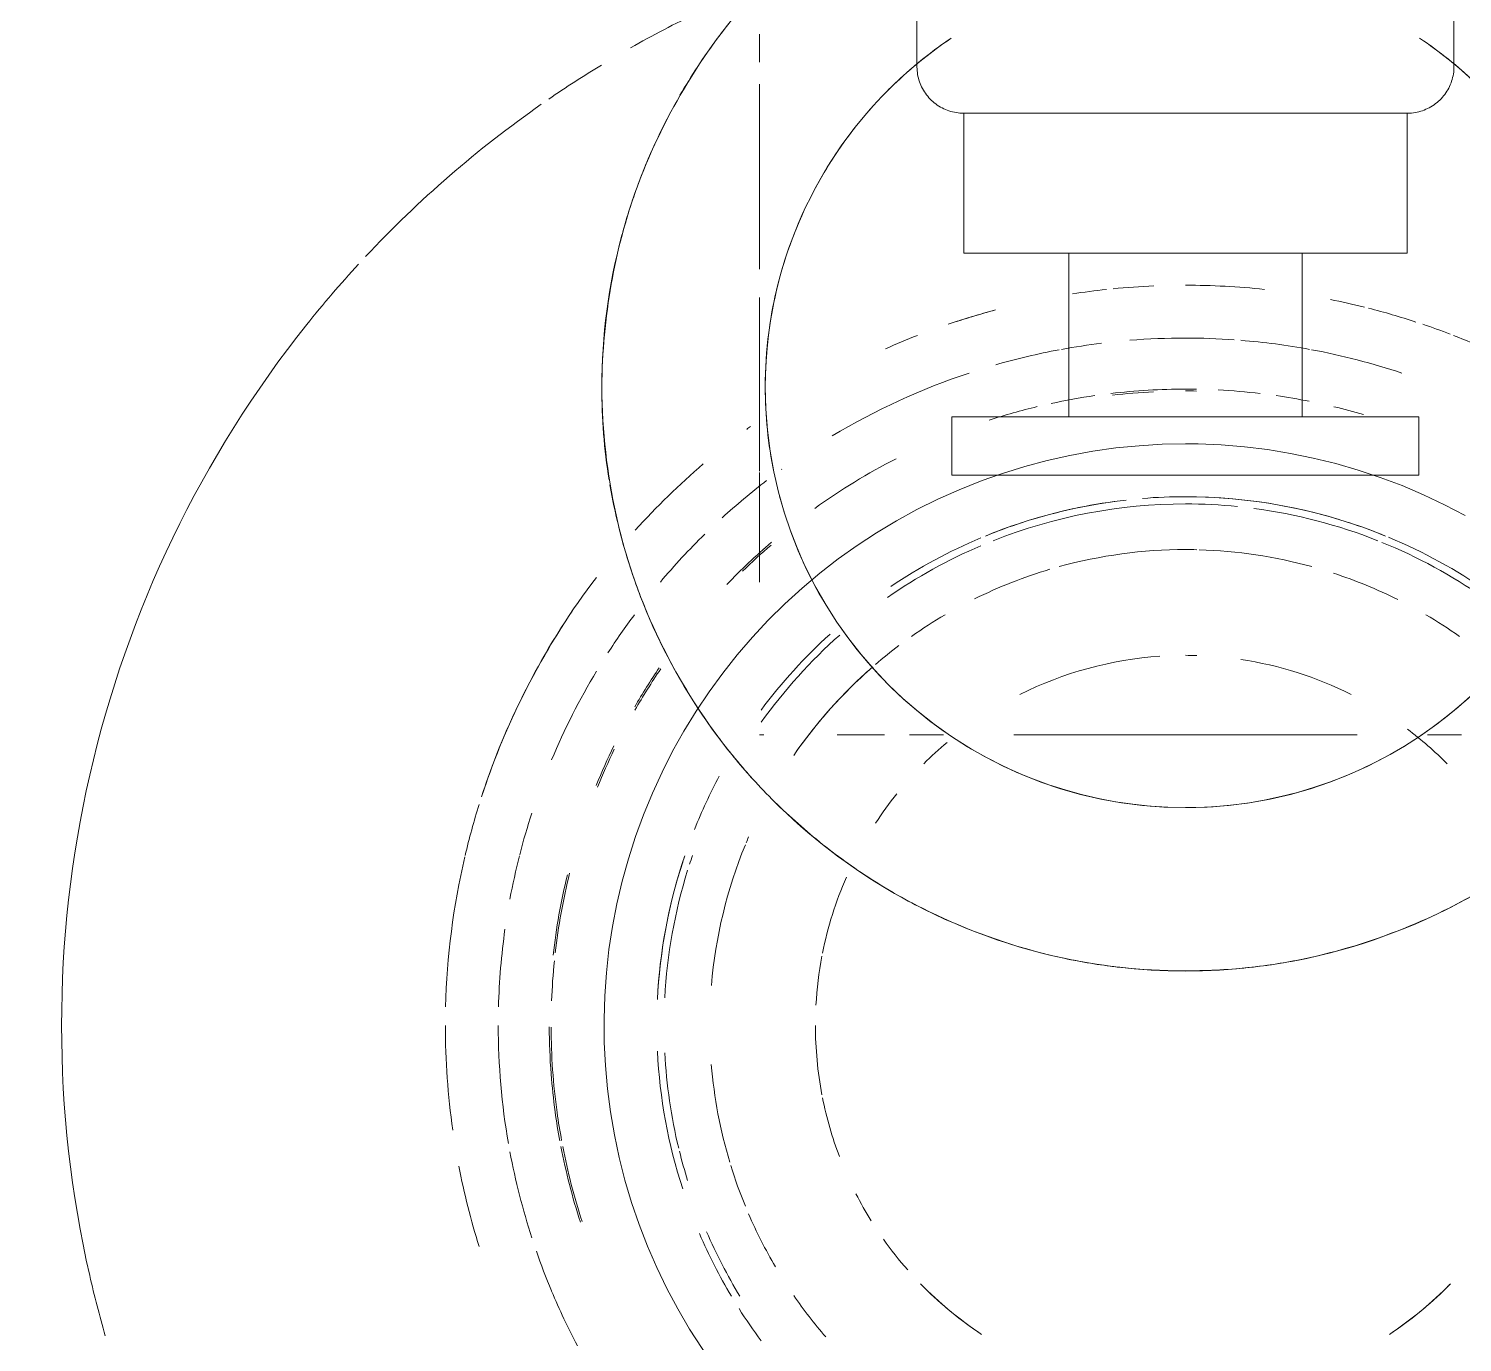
# Model space of a CAD drawing. Header units: millimetres. Extents: x -4000 to 187956, y -58990 to 162485.
# Drawn here: x 157884.6 to 157946, y 1734.9 to 1791.2 of the extents above; entities that cross this region are included whole.
import ezdxf

# ---------------------------------------------------------------- set-up
doc = ezdxf.new("R2010")
doc.units = ezdxf.units.MM
doc.layers.add('P-SANR-FIXT', color=6, linetype='Continuous', lineweight=9)

# ---------------------------------------------------------------- blocks, each defined once
blk = doc.blocks.new('C307 - C307-V894-FFS - TANG 1')
at = {"layer": 'P-SANR-FIXT', "color": 90}
for p, q in [((22.214, 161.262), (21.746, 162.141)), ((22.647, 160.364), (22.214, 161.262)), ((23.043, 159.45), (22.647, 160.364)), ((23.402, 158.521), (23.043, 159.45)), ((23.402, 158.521), (23.043, 159.45)), ((23.725, 157.579), (23.402, 158.521)), ((23.725, 157.579), (23.402, 158.521)), ((24.009, 156.624), (23.725, 157.579)), ((24.009, 156.624), (23.725, 157.579)), ((24.254, 155.659), (24.009, 156.624)), ((24.254, 155.659), (24.009, 156.624)), ((24.461, 154.684), (24.254, 155.659)), ((24.461, 154.684), (24.254, 155.659)), ((24.629, 153.702), (24.461, 154.684)), ((24.629, 153.702), (24.461, 154.684)), ((24.757, 152.714), (24.629, 153.702)), ((24.846, 151.722), (24.757, 152.714)), ((24.895, 150.727), (24.846, 151.722)), ((24.895, 150.727), (24.846, 151.722)), ((24.904, 149.731), (24.895, 150.727)), ((24.904, 149.731), (24.895, 150.727)), ((24.874, 148.735), (24.904, 149.731)), ((24.874, 148.735), (24.904, 149.731)), ((24.803, 147.742), (24.874, 148.735)), ((24.803, 147.742), (24.874, 148.735)), ((24.693, 146.752), (24.803, 147.742)), ((24.693, 146.752), (24.803, 147.742)), ((24.543, 145.767), (24.693, 146.752)), ((24.543, 145.767), (24.693, 146.752)), ((24.354, 144.789), (24.543, 145.767)), ((24.354, 144.789), (24.543, 145.767)), ((24.126, 143.819), (24.354, 144.789)), ((24.126, 143.819), (24.354, 144.789)), ((23.86, 142.859), (24.126, 143.819)), ((23.555, 141.911), (23.86, 142.859)), ((23.213, 140.975), (23.555, 141.911)), ((23.213, 140.975), (23.555, 141.911)), ((22.834, 140.054), (23.213, 140.975)), ((22.834, 140.054), (23.213, 140.975)), ((22.418, 139.149), (22.834, 140.054)), ((21.966, 138.261), (22.418, 139.149)), ((21.479, 137.392), (21.966, 138.261)), ((-11.816, 137.555), (-10.359, 137.555)), ((-11.816, 137.555), (-10.359, 137.555)), ((-7.353, 137.555), (0, 137.555)), ((-6.98, 137.555), (-3.903, 137.555)), ((-3.558, 137.555), (0, 137.555)), ((0, 137.555), (3.558, 137.555)), ((0, 137.555), (7.353, 137.555)), ((3.903, 137.555), (6.98, 137.555)), ((10.359, 137.555), (11.816, 137.555)), ((10.359, 137.555), (11.816, 137.555)), ((12.897, 137.555), (14.914, 137.555)), ((12.897, 137.555), (14.914, 137.555)), ((18.059, 137.555), (18.24, 137.555)), ((18.059, 137.555), (18.24, 137.555)), ((20.957, 136.543), (21.479, 137.392)), ((20.403, 135.716), (20.957, 136.543)), ((20.403, 135.716), (20.957, 136.543)), ((19.815, 134.912), (20.403, 135.716)), ((19.196, 134.131), (19.815, 134.912)), ((18.546, 133.376), (19.196, 134.131)), ((18.546, 133.376), (19.196, 134.131)), ((17.866, 132.648), (18.546, 133.376)), ((17.866, 132.648), (18.546, 133.376)), ((17.158, 131.947), (17.866, 132.648)), ((17.158, 131.947), (17.866, 132.648)), ((16.422, 131.276), (17.158, 131.947)), ((16.422, 131.276), (17.158, 131.947)), ((15.661, 130.634), (16.422, 131.276)), ((15.661, 130.634), (16.422, 131.276)), ((18.24, 127.727), (18.24, 131.017)), ((14.874, 130.023), (15.661, 130.634)), ((14.874, 130.023), (15.661, 130.634)), ((14.063, 129.444), (14.874, 130.023)), ((14.063, 129.444), (14.874, 130.023)), ((13.23, 128.899), (14.063, 129.444)), ((13.23, 128.899), (14.063, 129.444)), ((11.501, 127.909), (12.375, 128.386)), ((11.501, 127.909), (12.375, 128.386)), ((12.375, 128.386), (13.23, 128.899)), ((12.375, 128.386), (13.23, 128.899)), ((-11.975, 128.162), (-11.092, 127.701)), ((-11.975, 128.162), (-11.092, 127.701)), ((10.608, 127.467), (11.501, 127.909)), ((10.608, 127.467), (11.501, 127.909)), ((18.24, 126.317), (18.24, 127.727)), ((-11.092, 127.701), (-10.192, 127.275)), ((-11.092, 127.701), (-10.192, 127.275)), ((-10.192, 127.275), (-9.275, 126.886)), ((-10.192, 127.275), (-9.275, 126.886)), ((9.699, 127.06), (10.608, 127.467)), ((9.699, 127.06), (10.608, 127.467)), ((-9.275, 126.886), (-8.343, 126.533)), ((-9.275, 126.886), (-8.343, 126.533)), ((-8.343, 126.533), (-7.398, 126.218)), ((-8.343, 126.533), (-7.398, 126.218)), ((7.834, 126.359), (8.423, 126.567)), ((7.834, 126.359), (8.423, 126.567)), ((8.423, 126.567), (8.774, 126.691)), ((8.423, 126.567), (8.774, 126.691)), ((8.774, 126.691), (9.699, 127.06)), ((8.774, 126.691), (9.699, 127.06)), ((-7.398, 126.218), (-6.441, 125.942)), ((-6.441, 125.942), (-5.474, 125.703)), ((5.92, 125.808), (6.883, 126.064)), ((6.883, 126.064), (7.834, 126.359)), ((17.284, 126.175), (17.301, 126.187)), ((18.24, 118.822), (18.24, 126.264)), ((-5.474, 125.703), (-4.498, 125.504)), ((-5.474, 125.703), (-4.498, 125.504)), ((-4.498, 125.504), (-3.515, 125.344)), ((-4.498, 125.504), (-3.515, 125.344)), ((-3.515, 125.344), (-2.526, 125.223)), ((-3.515, 125.344), (-2.526, 125.223)), ((1.99, 125.174), (2.982, 125.273)), ((2.982, 125.273), (3.968, 125.412)), ((3.968, 125.412), (4.948, 125.591)), ((4.948, 125.591), (5.92, 125.808)), ((4.948, 125.591), (5.92, 125.808)), ((-2.526, 125.223), (-1.533, 125.142)), ((-2.526, 125.223), (-1.533, 125.142)), ((-1.533, 125.142), (-0.538, 125.1)), ((-1.533, 125.142), (-0.538, 125.1)), ((-0.538, 125.1), (0, 125.094)), ((-0.538, 125.1), (0, 125.094)), ((0, 125.094), (0.996, 125.114)), ((0, 125.094), (0.996, 125.114)), ((0.996, 125.114), (1.99, 125.174)), ((18.24, 109.688), (18.24, 117.61)), ((-0.683, 116.937), (0, 116.937)), ((-0.527, 116.937), (0, 116.937)), ((18.24, 107.554), (18.24, 108.758))]:
    blk.add_line(p, q, dxfattribs=at)
at = {"layer": 'P-SANR-FIXT', "color": 250}
for p, q in [((-10, 126.437), (-10, 123.937)), ((0, 126.437), (-10, 126.437)), ((10, 126.437), (0, 126.437)), ((10, 123.937), (10, 126.437)), ((-10, 123.937), (0, 123.937)), ((-5, 123.937), (-5, 116.937)), ((0, 123.937), (10, 123.937)), ((5, 116.937), (5, 123.937)), ((-9.5, 116.937), (-9.5, 110.937)), ((-9.5, 116.937), (0, 116.937)), ((0, 116.937), (9.5, 116.937)), ((9.5, 110.937), (9.5, 116.937)), ((-9.5, 110.937), (0, 110.937)), ((0, 110.937), (9.5, 110.937)), ((-11.5, 108.937), (-11.5, 102.937)), ((11.5, 102.937), (11.5, 108.937))]:
    blk.add_line(p, q, dxfattribs=at)
at = {"layer": 'P-SANR-FIXT', "color": 253}
for p, q in [((-0.527, 126.437), (-8.66, 126.437)), ((8.513, 126.437), (0, 126.437)), ((-8.66, 123.937), (-5.684, 123.937)), ((-5, 123.937), (0, 123.937)), ((0, 123.937), (5, 123.937)), ((5.684, 123.937), (8.66, 123.937)), ((-8.227, 116.937), (-5.646, 116.937)), ((-5, 116.937), (-0.683, 116.937)), ((0, 116.937), (5, 116.937)), ((5.646, 116.937), (8.227, 116.937)), ((-8.227, 110.937), (0, 110.937)), ((0, 110.937), (8.227, 110.937))]:
    blk.add_line(p, q, dxfattribs=at)
at = {"layer": 'P-SANR-FIXT', "color": 254}
for p, q in [((0, 126.437), (-0.527, 126.437)), ((8.66, 126.437), (8.513, 126.437)), ((-5.684, 123.937), (0, 123.937)), ((-5, 123.937), (0, 123.937)), ((0, 123.937), (5, 123.937)), ((0, 123.937), (5.684, 123.937)), ((-5.646, 116.937), (-0.527, 116.937)), ((-5, 116.937), (-0.683, 116.937)), ((-0.683, 116.937), (0, 116.937)), ((0, 116.937), (5.646, 116.937)), ((0, 116.937), (5, 116.937)), ((0, 110.937), (0.38, 110.937))]:
    blk.add_line(p, q, dxfattribs=at)
at = {"layer": 'P-SANR-FIXT', "color": 90, "flags": 128}
for points in [[(21.746, 162.141), (21.243, 163.001), (20.706, 163.84), (20.136, 164.657)], [(22.214, 161.262), (21.746, 162.141), (21.243, 163.001), (20.706, 163.84)], [(23.043, 159.45), (22.647, 160.364), (22.214, 161.262)], [(24.846, 151.722), (24.757, 152.714), (24.629, 153.702)], [(23.555, 141.911), (23.86, 142.859), (24.126, 143.819)], [(20.957, 136.543), (21.479, 137.392), (21.966, 138.261), (22.418, 139.149), (22.834, 140.054)], [(19.196, 134.131), (19.815, 134.912), (20.403, 135.716)], [(-7.398, 126.218), (-6.441, 125.942), (-5.474, 125.703)], [(5.92, 125.808), (6.883, 126.064), (7.834, 126.359)], [(0.996, 125.114), (1.99, 125.174), (2.982, 125.273), (3.968, 125.412), (4.948, 125.591)]]:
    blk.add_lwpolyline(points, dxfattribs=at)
at = {"layer": 'P-SANR-FIXT', "color": 250, "flags": 128}
for points in [[(-11.5, 108.937), (-11.498, 109.017), (-11.494, 109.097), (-11.486, 109.177), (-11.474, 109.256), (-11.46, 109.334), (-11.443, 109.413), (-11.422, 109.49), (-11.398, 109.566), (-11.372, 109.642), (-11.342, 109.716), (-11.31, 109.789), (-11.274, 109.861), (-11.236, 109.931), (-11.195, 110), (-11.151, 110.066), (-11.104, 110.132), (-11.055, 110.195), (-11.004, 110.256), (-10.95, 110.315), (-10.893, 110.372), (-10.835, 110.426), (-10.774, 110.479), (-10.712, 110.528), (-10.647, 110.576), (-10.581, 110.62), (-10.512, 110.662), (-10.443, 110.701), (-10.371, 110.737), (-10.299, 110.771), (-10.225, 110.801), (-10.15, 110.829), (-10.073, 110.853), (-9.996, 110.875), (-9.918, 110.893), (-9.84, 110.908), (-9.761, 110.92), (-9.681, 110.929), (-9.602, 110.935), (-9.522, 110.937), (-9.5, 110.937)], [(-9.5, 110.937), (-9.492, 110.937), (-9.47, 110.937), (-9.432, 110.937), (-9.379, 110.937), (-9.311, 110.937), (-9.228, 110.937), (-9.13, 110.937), (-9.018, 110.937), (-8.891, 110.937), (-8.75, 110.937), (-8.595, 110.937), (-8.426, 110.937), (-8.244, 110.937), (-8.049, 110.937), (-7.841, 110.937), (-7.62, 110.937), (-7.387, 110.937)], [(0, 110.937), (-0.38, 110.937), (-0.759, 110.937), (-1.137, 110.937), (-1.514, 110.937), (-1.887, 110.937), (-2.258, 110.937), (-2.625, 110.937), (-2.988, 110.937), (-3.347, 110.937), (-3.699, 110.937), (-4.046, 110.937), (-4.387, 110.937), (-4.72, 110.937), (-5.046, 110.937), (-5.364, 110.937), (-5.673, 110.937), (-5.974, 110.937), (-6.264, 110.937), (-6.545, 110.937), (-6.815, 110.937), (-7.074, 110.937), (-7.322, 110.937), (-7.558, 110.937), (-7.782, 110.937), (-7.994, 110.937), (-8.193, 110.937), (-8.379, 110.937), (-8.551, 110.937), (-8.71, 110.937), (-8.854, 110.937), (-8.985, 110.937), (-9.101, 110.937), (-9.203, 110.937), (-9.29, 110.937), (-9.362, 110.937), (-9.419, 110.937), (-9.461, 110.937), (-9.488, 110.937), (-9.499, 110.937)], [(9.5, 110.937), (9.492, 110.937), (9.47, 110.937), (9.432, 110.937), (9.379, 110.937), (9.311, 110.937), (9.228, 110.937), (9.13, 110.937), (9.018, 110.937), (8.891, 110.937), (8.75, 110.937), (8.595, 110.937), (8.426, 110.937), (8.244, 110.937), (8.049, 110.937), (7.841, 110.937), (7.62, 110.937), (7.387, 110.937), (7.142, 110.937), (6.886, 110.937), (6.619, 110.937), (6.341, 110.937), (6.053, 110.937), (5.755, 110.937), (5.448, 110.937), (5.133, 110.937), (4.809, 110.937), (4.478, 110.937), (4.139, 110.937), (3.794, 110.937), (3.442, 110.937), (3.086, 110.937), (2.724, 110.937), (2.358, 110.937), (1.988, 110.937), (1.615, 110.937), (1.239, 110.937), (0.861, 110.937), (0.482, 110.937), (0.103, 110.937), (0, 110.937)], [(7.322, 110.937), (7.558, 110.937), (7.782, 110.937), (7.994, 110.937), (8.193, 110.937), (8.379, 110.937), (8.551, 110.937), (8.71, 110.937), (8.854, 110.937), (8.985, 110.937), (9.101, 110.937), (9.203, 110.937), (9.29, 110.937), (9.362, 110.937), (9.419, 110.937), (9.461, 110.937), (9.488, 110.937), (9.499, 110.937)], [(9.5, 110.937), (9.58, 110.936), (9.66, 110.931), (9.739, 110.923), (9.819, 110.912), (9.897, 110.897), (9.975, 110.88), (10.053, 110.859), (10.129, 110.836), (10.205, 110.809), (10.279, 110.779), (10.352, 110.747), (10.424, 110.711), (10.494, 110.673), (10.562, 110.632), (10.629, 110.588), (10.694, 110.541), (10.758, 110.492), (10.819, 110.441), (10.878, 110.387), (10.935, 110.331), (10.989, 110.272), (11.041, 110.211), (11.091, 110.149), (11.138, 110.084), (11.183, 110.018), (11.225, 109.95), (11.264, 109.88), (11.3, 109.808), (11.334, 109.736), (11.364, 109.662), (11.392, 109.587), (11.416, 109.511), (11.437, 109.433), (11.456, 109.356), (11.471, 109.277), (11.483, 109.198), (11.492, 109.118), (11.497, 109.039), (11.5, 108.959), (11.5, 108.937)]]:
    blk.add_lwpolyline(points, dxfattribs=at)
at = {"layer": 'P-SANR-FIXT', "color": 253, "flags": 128}
for points in [[(-7.387, 110.937), (-7.142, 110.937), (-6.886, 110.937), (-6.619, 110.937), (-6.341, 110.937), (-6.053, 110.937), (-5.755, 110.937), (-5.448, 110.937), (-5.133, 110.937), (-4.809, 110.937), (-4.478, 110.937), (-4.139, 110.937), (-3.794, 110.937), (-3.442, 110.937), (-3.086, 110.937), (-2.724, 110.937), (-2.358, 110.937), (-1.988, 110.937), (-1.615, 110.937), (-1.239, 110.937), (-0.861, 110.937), (-0.482, 110.937), (-0.103, 110.937), (0, 110.937)], [(0.38, 110.937), (0.759, 110.937), (1.137, 110.937), (1.514, 110.937), (1.887, 110.937), (2.258, 110.937), (2.625, 110.937), (2.988, 110.937), (3.347, 110.937), (3.699, 110.937), (4.046, 110.937), (4.387, 110.937), (4.72, 110.937), (5.046, 110.937), (5.364, 110.937), (5.673, 110.937), (5.974, 110.937), (6.264, 110.937), (6.545, 110.937), (6.815, 110.937), (7.074, 110.937), (7.322, 110.937)]]:
    blk.add_lwpolyline(points, dxfattribs=at)
at = {"layer": 'P-SANR-FIXT', "color": 90}
for radius, start, end in [(20.377, 34.57237, 40.8737), (22.642, 32.38273, 36.60981), (29.434, 22.73861, 27.76566), (15.849, 123.43143, 135.73652), (15.849, 123.43143, 135), (15.849, 45, 56.56857), (15.849, 44.26348, 56.56857), (22.332, 23.30443, 31.29113), (22.642, 23.18724, 30.80567), (22.642, 23.18724, 30.80567), (22.642, 23.18724, 30.80567), (15.849, 135, 135.73652), (15.849, 44.26348, 45), (29.434, 19.17931, 22.71608), (15.849, 35.2791, 41.35264), (15.849, 35.2791, 41.35264), (20.377, 23.34172, 30.47539), (29.434, 10.59104, 18), (31.698, 10.95451, 17.37937), (31.698, 10.95451, 17.37937), (27.248, 10.97137, 18), (15.849, 27.04363, 31.85219), (15.849, 27.04363, 31.85219), (27.17, 11.01013, 18), (20.377, 17.13565, 22.32481), (22.332, 13.94004, 17.30496), (22.642, 2.79841, 18), (22.642, 2.79841, 18), (22.642, 2.79841, 18), (15.849, 11.26777, 20.74077), (15.849, 11.26777, 20.74077), (20.377, 4.70484, 16.71138), (22.332, 3.01764, 13.60586), (27.17, 7.89522, 10.46073), (27.248, 7.79395, 10.46112), (29.434, 0, 9.877), (31.698, 0, 8.12856), (31.698, 0, 8.12856), (27.17, 4.00326, 7.89522), (27.248, 4.37025, 7.79395), (15.849, 0, 10.78836), (15.849, 0, 10.78836), (27.17, 0.15994, 4.00326), (27.248, 0.12214, 4.37025), (29.434, 351.95308, 358.4583), (31.698, 346.84633, 358.56842), (31.698, 346.84633, 358.56842), (15.849, 349.21164, 356.87188), (15.849, 349.21164, 356.87188), (22.332, 342.69504, 356.98236), (22.642, 341.28488, 357.20159), (22.642, 342, 357.20159), (22.642, 342, 357.20159), (27.17, 354.16486, 357.76527), (20.377, 337.67519, 355.16766), (15.849, 336.37864, 348.73223), (15.849, 336.37864, 348.73223), (27.17, 346.12009, 353.4416), (27.248, 346.29904, 353.66543), (29.434, 345.70881, 349.40896), (22.332, 340.96685, 342), (22.642, 341.28488, 342), (22.642, 341.28488, 342), (29.434, 342, 345.61867), (31.698, 342.62063, 346.72961), (31.698, 342.62063, 346.72961), (20.377, 336.65828, 337.44688), (15.849, 321.24652, 326.88889), (15.849, 321.24652, 326.88889), (22.642, 331.86211, 338.24216), (22.642, 331.86211, 338.24216), (22.642, 331.86211, 338.24216), (31.698, 322.75034, 342), (31.698, 325.95321, 342), (27.17, 334.2, 337.94034), (27.248, 333.93854, 337.85554), (15.849, 225, 233.14974), (15.849, 225, 233.14974), (15.849, 310.10902, 315), (15.849, 310.10902, 315), (20.377, 311.09996, 325.42763), (29.434, 328.97629, 337.26139), (22.332, 311.52616, 324.4377), (22.642, 312.24634, 323.39019), (22.642, 312.24634, 323.39019), (22.642, 312.24634, 323.39019), (27.17, 325.81186, 330.21099), (27.248, 325.80389, 329.95532), (15.849, 243.42695, 261.40012), (15.849, 243.42695, 261.40012), (15.849, 273.96604, 296.57305), (15.849, 273.96604, 296.57305), (20.377, 307.03083, 310.66688), (15.849, 268.24933, 270), (15.849, 268.24933, 270), (29.434, 323.30667, 327.18071), (20.377, 234.8437, 239.65828), (20.377, 300.34172, 305.1563), (22.642, 235.16442, 247.4024), (22.642, 235.16442, 247.4024), (22.642, 235.16442, 247.4024), (22.332, 235.16329, 247.866), (20.377, 243.47597, 251.86693), (20.377, 286.56395, 296.30476), (22.332, 293.0997, 304.83671), (22.642, 292.78417, 303.8889), (22.642, 292.78417, 303.8889), (22.642, 292.78417, 303.8889), (27.248, 310.60301, 316.14014), (29.434, 314.38776, 319.82734), (20.377, 254.60753, 268.36272), (20.377, 270, 285.39247), (27.17, 310.78362, 314.27852), (20.377, 268.63837, 270), (22.642, 247.76246, 268.82061), (22.642, 247.76246, 252), (22.642, 247.76246, 252), (22.332, 248.3582, 262.47789), (22.332, 270, 291.6418), (22.642, 276.43889, 292.23754), (22.642, 288, 292.23754), (22.642, 288, 292.23754), (22.642, 253.11731, 268.82061), (22.642, 253.11731, 268.82061), (22.642, 276.43889, 286.88269), (22.642, 276.43889, 286.88269), (31.698, 310.65799, 318.02023), (31.698, 310.65799, 318.02023), (22.332, 264.27535, 270), (27.248, 297.05009, 305.6458), (29.434, 307.5574, 312.38816), (22.642, 268.82061, 270), (22.642, 268.82061, 270), (22.642, 268.82061, 270), (22.642, 270, 274.65395), (22.642, 270, 274.65395), (22.642, 270, 274.65395), (29.434, 288.35321, 300.93686), (27.248, 283.47235, 287.95995), (31.698, 306, 306.36249), (31.698, 306, 306.36249), (27.248, 253.73999, 256.50078), (27.248, 258.7895, 261.80216), (27.248, 263.24828, 267.04303), (27.17, 269.01717, 270), (27.248, 270, 276.75172), (27.17, 272.89211, 276.60362), (27.248, 278.19784, 282.19739), (27.248, 269.01999, 270), (29.434, 251.64679, 259.42059), (29.434, 280.57941, 286.02391), (31.698, 245.07969, 248.77703), (29.434, 259.59589, 265.36665), (29.434, 277.02377, 280.40411), (31.698, 291.22297, 293.92427), (31.698, 291.22297, 293.92427), (31.698, 249.04711, 251.29667), (31.698, 249.04711, 251.29667), (29.434, 265.93335, 270), (29.434, 270, 274.63335), (31.698, 251.8571, 255.68567), (31.698, 251.8571, 255.68567), (31.698, 284.86996, 288.69023), (31.698, 284.86996, 288), (31.698, 256.01277, 258.71238), (31.698, 256.01277, 258.71238), (31.698, 276.12583, 278.78703), (31.698, 276.12583, 278.78703), (31.698, 263.87417, 270), (31.698, 263.87417, 270), (31.698, 272.45282, 275.61156), (31.698, 272.45282, 275.61156)]:
    blk.add_arc((0, 150), radius, start, end, dxfattribs=at)
at = {"layer": 'P-SANR-FIXT', "color": 254}
for centre, radius, start, end in [((0, 150), 48.136, 12.85714, 16.02356), ((0, 150), 48.136, 347.14286, 12.85714), ((0, 122.671), 18, 90, 91.40379), ((0, 150), 48.136, 321.42857, 347.14286), ((0, 122.671), 25, 0, 9.14107), ((0, 122.671), 18, 0, 11.6284), ((0, 122.671), 18, 345, 0), ((0, 122.671), 25, 345, 360), ((0, 150), 48.136, 317.38232, 321.42857), ((0, 122.671), 18, 330, 343.61065), ((0, 150), 48.136, 304.97472, 316.85161), ((0, 122.671), 25, 341.95573, 345), ((0, 122.671), 18, 318.58812, 330), ((0, 122.671), 25, 332.61967, 336.65424), ((0, 122.671), 18, 303.85989, 315), ((0, 122.671), 25, 323.3239, 330), ((0, 150), 48.136, 301.30964, 304.50538), ((0, 122.671), 18, 226.39239, 236.14011), ((0, 150), 48.136, 295.71429, 299.58659)]:
    blk.add_arc(centre, radius, start, end, dxfattribs=at)
at = {"layer": 'P-SANR-FIXT', "color": 250}
for radius, start, end in [(25, 96.70718, 101.98297), (25, 78.00682, 83.27972), (18, 0, 180), (25, 36.6761, 41.97683), (25, 18.04427, 23.34576), (18, 180, 236.14011), (18, 303.85989, 360)]:
    blk.add_arc((0, 122.671), radius, start, end, dxfattribs=at)
at = {"layer": 'P-SANR-FIXT', "color": 253}
for radius, start, end in [(25, 83.27972, 96.70718), (25, 101.98297, 120), (25, 60, 78.00682), (25, 45, 59.95738), (18, 91.40379, 165), (18, 15, 90), (25, 23.34576, 36.6761), (25, 9.63013, 18.04427), (25, 336.65424, 341.95573), (25, 318.69922, 323.3239)]:
    blk.add_arc((0, 122.671), radius, start, end, dxfattribs=at)
at = {"layer": 'P-SANR-FIXT', "color": 250}
for points, knots in [([(42.56, 89.707), (49.426, 91.873), (62.348, 96.734), (84.838, 108.521), (106.16, 127.435), (115.965, 146.843), (119.281, 157.53)], [0, 0, 0, 0, 0.166667, 0.333333, 0.666667, 1, 1, 1, 1]), ([(-25, 122.671), (-24.982, 124.186), (-24.709, 127.134), (-23.619, 131.258), (-21.738, 135.245), (-19.247, 138.834), (-16.146, 141.906), (-12.581, 144.43), (-8.605, 146.261), (-4.887, 147.281), (-1.666, 147.657), (2.049, 147.697), (6.482, 147.019), (10.842, 145.322), (13.902, 143.506), (16.105, 141.846), (18.119, 139.964), (20.433, 137.268), (23.822, 131.682), (24.954, 126.459), (25, 122.671)], [0, 0, 0, 0, 0.055556, 0.111111, 0.166667, 0.222222, 0.277778, 0.333333, 0.388889, 0.444444, 0.479167, 0.513889, 0.583333, 0.652778, 0.6875, 0.722222, 0.756944, 0.791667, 0.861111, 1, 1, 1, 1])]:
    blk.add_open_spline(points, degree=3, knots=knots, dxfattribs=at)
blk.add_open_spline([(25, 122.671), (24.982, 121.156), (24.708, 118.208), (23.619, 114.085), (21.742, 110.102), (20.084, 107.713), (19.152, 106.603)], degree=3, dxfattribs=at)
blk = doc.blocks.new('C307 - C307-V947-FFS - TANG 1')
at = {"layer": 'P-SANR-FIXT', "color": 90}
for p, q in [((21.243, 163.001), (20.706, 163.84)), ((21.243, 163.001), (20.706, 163.84)), ((21.746, 162.141), (21.243, 163.001)), ((21.746, 162.141), (21.243, 163.001)), ((22.214, 161.262), (21.746, 162.141)), ((22.214, 161.262), (21.746, 162.141)), ((22.647, 160.364), (22.214, 161.262)), ((22.647, 160.364), (22.214, 161.262)), ((23.043, 159.45), (22.647, 160.364)), ((23.043, 159.45), (22.647, 160.364)), ((23.402, 158.521), (23.043, 159.45)), ((23.402, 158.521), (23.043, 159.45)), ((23.725, 157.579), (23.402, 158.521)), ((23.725, 157.579), (23.402, 158.521)), ((24.009, 156.624), (23.725, 157.579)), ((24.009, 156.624), (23.725, 157.579)), ((24.254, 155.659), (24.009, 156.624)), ((24.254, 155.659), (24.009, 156.624)), ((24.461, 154.684), (24.254, 155.659)), ((24.461, 154.684), (24.254, 155.659)), ((24.629, 153.702), (24.461, 154.684)), ((24.629, 153.702), (24.461, 154.684)), ((24.757, 152.714), (24.629, 153.702)), ((24.757, 152.714), (24.629, 153.702)), ((24.846, 151.722), (24.757, 152.714)), ((24.846, 151.722), (24.757, 152.714)), ((24.895, 150.727), (24.846, 151.722)), ((24.895, 150.727), (24.846, 151.722)), ((24.904, 149.731), (24.895, 150.727)), ((24.904, 149.731), (24.895, 150.727)), ((24.874, 148.735), (24.904, 149.731)), ((24.874, 148.735), (24.904, 149.731)), ((24.803, 147.742), (24.874, 148.735)), ((24.803, 147.742), (24.874, 148.735)), ((24.693, 146.752), (24.803, 147.742)), ((24.693, 146.752), (24.803, 147.742)), ((24.543, 145.767), (24.693, 146.752)), ((24.543, 145.767), (24.693, 146.752)), ((24.354, 144.789), (24.543, 145.767)), ((24.354, 144.789), (24.543, 145.767)), ((24.126, 143.819), (24.354, 144.789)), ((24.126, 143.819), (24.354, 144.789)), ((23.86, 142.859), (24.126, 143.819)), ((23.86, 142.859), (24.126, 143.819)), ((23.555, 141.911), (23.86, 142.859)), ((23.555, 141.911), (23.86, 142.859)), ((23.213, 140.975), (23.555, 141.911)), ((22.834, 140.054), (23.213, 140.975)), ((22.418, 139.149), (22.834, 140.054)), ((21.966, 138.261), (22.418, 139.149)), ((21.966, 138.261), (22.418, 139.149)), ((21.479, 137.392), (21.966, 138.261)), ((21.479, 137.392), (21.966, 138.261)), ((-11.816, 137.555), (-10.359, 137.555)), ((-11.816, 137.555), (-10.359, 137.555)), ((-7.353, 137.555), (0, 137.555)), ((-6.98, 137.555), (-3.903, 137.555)), ((-3.558, 137.555), (0, 137.555)), ((0, 137.555), (3.558, 137.555)), ((0, 137.555), (7.353, 137.555)), ((3.903, 137.555), (6.98, 137.555)), ((10.359, 137.555), (11.816, 137.555)), ((10.359, 137.555), (11.816, 137.555)), ((12.897, 137.555), (14.914, 137.555)), ((12.897, 137.555), (14.914, 137.555)), ((18.059, 137.555), (18.24, 137.555)), ((18.059, 137.555), (18.24, 137.555)), ((20.957, 136.543), (21.479, 137.392)), ((20.957, 136.543), (21.479, 137.392)), ((20.403, 135.716), (20.957, 136.543)), ((20.403, 135.716), (20.957, 136.543)), ((19.815, 134.912), (20.403, 135.716)), ((19.815, 134.912), (20.403, 135.716)), ((19.196, 134.131), (19.815, 134.912)), ((19.196, 134.131), (19.815, 134.912)), ((18.546, 133.376), (19.196, 134.131)), ((18.546, 133.376), (19.196, 134.131)), ((17.866, 132.648), (18.546, 133.376)), ((17.866, 132.648), (18.546, 133.376)), ((17.158, 131.947), (17.866, 132.648)), ((17.158, 131.947), (17.866, 132.648)), ((16.422, 131.276), (17.158, 131.947)), ((16.422, 131.276), (17.158, 131.947)), ((15.661, 130.634), (16.422, 131.276)), ((15.661, 130.634), (16.422, 131.276)), ((18.24, 127.727), (18.24, 131.017)), ((14.874, 130.023), (15.661, 130.634)), ((14.874, 130.023), (15.661, 130.634)), ((14.063, 129.444), (14.874, 130.023)), ((14.063, 129.444), (14.874, 130.023)), ((13.23, 128.899), (14.063, 129.444)), ((13.23, 128.899), (14.063, 129.444)), ((11.501, 127.909), (12.375, 128.386)), ((12.375, 128.386), (13.23, 128.899)), ((12.375, 128.386), (13.23, 128.899)), ((-11.975, 128.162), (-11.092, 127.701)), ((-11.975, 128.162), (-11.092, 127.701)), ((10.608, 127.467), (11.501, 127.909)), ((18.24, 126.317), (18.24, 127.727)), ((-11.092, 127.701), (-10.192, 127.275)), ((-11.092, 127.701), (-10.192, 127.275)), ((-10.192, 127.275), (-9.275, 126.886)), ((9.699, 127.06), (10.608, 127.467)), ((9.699, 127.06), (10.608, 127.467)), ((-9.275, 126.886), (-8.343, 126.533)), ((-8.343, 126.533), (-7.398, 126.218)), ((7.834, 126.359), (8.423, 126.567)), ((7.834, 126.359), (8.423, 126.567)), ((8.423, 126.567), (8.774, 126.691)), ((8.774, 126.691), (9.699, 127.06)), ((5.92, 125.808), (6.883, 126.064)), ((5.92, 125.808), (6.883, 126.064)), ((6.883, 126.064), (7.834, 126.359)), ((6.883, 126.064), (7.834, 126.359)), ((17.284, 126.175), (17.301, 126.187)), ((18.24, 118.822), (18.24, 126.264)), ((-5.474, 125.703), (-4.498, 125.504)), ((-4.498, 125.504), (-3.515, 125.344)), ((-4.498, 125.504), (-3.515, 125.344)), ((-3.515, 125.344), (-2.526, 125.223)), ((1.99, 125.174), (2.982, 125.273)), ((4.948, 125.591), (5.92, 125.808)), ((-2.526, 125.223), (-1.533, 125.142)), ((-1.533, 125.142), (-0.538, 125.1)), ((-1.533, 125.142), (-0.538, 125.1)), ((-0.538, 125.1), (0, 125.094)), ((-0.538, 125.1), (0, 125.094)), ((0, 125.094), (0.996, 125.114)), ((0, 125.094), (0.996, 125.114)), ((0.996, 125.114), (1.99, 125.174)), ((0.996, 125.114), (1.99, 125.174)), ((18.24, 109.688), (18.24, 117.61)), ((-0.683, 116.937), (0, 116.937)), ((-0.527, 116.937), (0, 116.937)), ((18.24, 107.554), (18.24, 108.758))]:
    blk.add_line(p, q, dxfattribs=at)
at = {"layer": 'P-SANR-FIXT', "color": 250}
for p, q in [((-10, 126.437), (-10, 123.937)), ((0, 126.437), (-10, 126.437)), ((10, 126.437), (0, 126.437)), ((10, 123.937), (10, 126.437)), ((-10, 123.937), (0, 123.937)), ((-5, 123.937), (-5, 116.937)), ((0, 123.937), (10, 123.937)), ((5, 116.937), (5, 123.937)), ((-9.5, 116.937), (-9.5, 110.937)), ((-9.5, 116.937), (0, 116.937)), ((0, 116.937), (9.5, 116.937)), ((9.5, 110.937), (9.5, 116.937)), ((-9.5, 110.937), (0, 110.937)), ((0, 110.937), (9.5, 110.937)), ((-11.5, 108.937), (-11.5, 102.937)), ((11.5, 102.937), (11.5, 108.937))]:
    blk.add_line(p, q, dxfattribs=at)
at = {"layer": 'P-SANR-FIXT', "color": 253}
for p, q in [((-0.527, 126.437), (-8.66, 126.437)), ((8.513, 126.437), (0, 126.437)), ((-8.66, 123.937), (-5.684, 123.937)), ((-5, 123.937), (0, 123.937)), ((0, 123.937), (5, 123.937)), ((5.684, 123.937), (8.66, 123.937)), ((-8.227, 116.937), (-5.646, 116.937)), ((-5, 116.937), (-0.683, 116.937)), ((0, 116.937), (5, 116.937)), ((5.646, 116.937), (8.227, 116.937)), ((-8.227, 110.937), (0, 110.937)), ((0, 110.937), (8.227, 110.937))]:
    blk.add_line(p, q, dxfattribs=at)
at = {"layer": 'P-SANR-FIXT', "color": 254}
for p, q in [((0, 126.437), (-0.527, 126.437)), ((8.66, 126.437), (8.513, 126.437)), ((-5.684, 123.937), (0, 123.937)), ((-5, 123.937), (0, 123.937)), ((0, 123.937), (5, 123.937)), ((0, 123.937), (5.684, 123.937)), ((-5.646, 116.937), (-0.527, 116.937)), ((-5, 116.937), (-0.683, 116.937)), ((-0.683, 116.937), (0, 116.937)), ((0, 116.937), (5.646, 116.937)), ((0, 116.937), (5, 116.937)), ((0, 110.937), (0.38, 110.937))]:
    blk.add_line(p, q, dxfattribs=at)
at = {"layer": 'P-SANR-FIXT', "color": 90, "flags": 128}
for points in [[(22.418, 139.149), (22.834, 140.054), (23.213, 140.975), (23.555, 141.911)], [(10.608, 127.467), (11.501, 127.909), (12.375, 128.386)], [(-10.192, 127.275), (-9.275, 126.886), (-8.343, 126.533)], [(-8.343, 126.533), (-7.398, 126.218), (-6.441, 125.942), (-5.474, 125.703), (-4.498, 125.504)], [(8.423, 126.567), (8.774, 126.691), (9.699, 127.06)], [(-7.398, 126.218), (-6.441, 125.942), (-5.474, 125.703)], [(-3.515, 125.344), (-2.526, 125.223), (-1.533, 125.142)], [(1.99, 125.174), (2.982, 125.273), (3.968, 125.412), (4.948, 125.591), (5.92, 125.808)], [(2.982, 125.273), (3.968, 125.412), (4.948, 125.591)]]:
    blk.add_lwpolyline(points, dxfattribs=at)
at = {"layer": 'P-SANR-FIXT', "color": 250, "flags": 128}
for points in [[(-11.5, 108.937), (-11.498, 109.017), (-11.494, 109.097), (-11.486, 109.177), (-11.474, 109.256), (-11.46, 109.334), (-11.443, 109.413), (-11.422, 109.49), (-11.398, 109.566), (-11.372, 109.642), (-11.342, 109.716), (-11.31, 109.789), (-11.274, 109.861), (-11.236, 109.931), (-11.195, 110), (-11.151, 110.066), (-11.104, 110.132), (-11.055, 110.195), (-11.004, 110.256), (-10.95, 110.315), (-10.893, 110.372), (-10.835, 110.426), (-10.774, 110.479), (-10.712, 110.528), (-10.647, 110.576), (-10.581, 110.62), (-10.512, 110.662), (-10.443, 110.701), (-10.371, 110.737), (-10.299, 110.771), (-10.225, 110.801), (-10.15, 110.829), (-10.073, 110.853), (-9.996, 110.875), (-9.918, 110.893), (-9.84, 110.908), (-9.761, 110.92), (-9.681, 110.929), (-9.602, 110.935), (-9.522, 110.937), (-9.5, 110.937)], [(-9.5, 110.937), (-9.492, 110.937), (-9.47, 110.937), (-9.432, 110.937), (-9.379, 110.937), (-9.311, 110.937), (-9.228, 110.937), (-9.13, 110.937), (-9.018, 110.937), (-8.891, 110.937), (-8.75, 110.937), (-8.595, 110.937), (-8.426, 110.937), (-8.244, 110.937), (-8.049, 110.937), (-7.841, 110.937), (-7.62, 110.937), (-7.387, 110.937)], [(0, 110.937), (-0.38, 110.937), (-0.759, 110.937), (-1.137, 110.937), (-1.514, 110.937), (-1.887, 110.937), (-2.258, 110.937), (-2.625, 110.937), (-2.988, 110.937), (-3.347, 110.937), (-3.699, 110.937), (-4.046, 110.937), (-4.387, 110.937), (-4.72, 110.937), (-5.046, 110.937), (-5.364, 110.937), (-5.673, 110.937), (-5.974, 110.937), (-6.264, 110.937), (-6.545, 110.937), (-6.815, 110.937), (-7.074, 110.937), (-7.322, 110.937), (-7.558, 110.937), (-7.782, 110.937), (-7.994, 110.937), (-8.193, 110.937), (-8.379, 110.937), (-8.551, 110.937), (-8.71, 110.937), (-8.854, 110.937), (-8.985, 110.937), (-9.101, 110.937), (-9.203, 110.937), (-9.29, 110.937), (-9.362, 110.937), (-9.419, 110.937), (-9.461, 110.937), (-9.488, 110.937), (-9.499, 110.937)], [(9.5, 110.937), (9.492, 110.937), (9.47, 110.937), (9.432, 110.937), (9.379, 110.937), (9.311, 110.937), (9.228, 110.937), (9.13, 110.937), (9.018, 110.937), (8.891, 110.937), (8.75, 110.937), (8.595, 110.937), (8.426, 110.937), (8.244, 110.937), (8.049, 110.937), (7.841, 110.937), (7.62, 110.937), (7.387, 110.937), (7.142, 110.937), (6.886, 110.937), (6.619, 110.937), (6.341, 110.937), (6.053, 110.937), (5.755, 110.937), (5.448, 110.937), (5.133, 110.937), (4.809, 110.937), (4.478, 110.937), (4.139, 110.937), (3.794, 110.937), (3.442, 110.937), (3.086, 110.937), (2.724, 110.937), (2.358, 110.937), (1.988, 110.937), (1.615, 110.937), (1.239, 110.937), (0.861, 110.937), (0.482, 110.937), (0.103, 110.937), (0, 110.937)], [(7.322, 110.937), (7.558, 110.937), (7.782, 110.937), (7.994, 110.937), (8.193, 110.937), (8.379, 110.937), (8.551, 110.937), (8.71, 110.937), (8.854, 110.937), (8.985, 110.937), (9.101, 110.937), (9.203, 110.937), (9.29, 110.937), (9.362, 110.937), (9.419, 110.937), (9.461, 110.937), (9.488, 110.937), (9.499, 110.937)], [(9.5, 110.937), (9.58, 110.936), (9.66, 110.931), (9.739, 110.923), (9.819, 110.912), (9.897, 110.897), (9.975, 110.88), (10.053, 110.859), (10.129, 110.836), (10.205, 110.809), (10.279, 110.779), (10.352, 110.747), (10.424, 110.711), (10.494, 110.673), (10.562, 110.632), (10.629, 110.588), (10.694, 110.541), (10.758, 110.492), (10.819, 110.441), (10.878, 110.387), (10.935, 110.331), (10.989, 110.272), (11.041, 110.211), (11.091, 110.149), (11.138, 110.084), (11.183, 110.018), (11.225, 109.95), (11.264, 109.88), (11.3, 109.808), (11.334, 109.736), (11.364, 109.662), (11.392, 109.587), (11.416, 109.511), (11.437, 109.433), (11.456, 109.356), (11.471, 109.277), (11.483, 109.198), (11.492, 109.118), (11.497, 109.039), (11.5, 108.959), (11.5, 108.937)]]:
    blk.add_lwpolyline(points, dxfattribs=at)
at = {"layer": 'P-SANR-FIXT', "color": 253, "flags": 128}
for points in [[(-7.387, 110.937), (-7.142, 110.937), (-6.886, 110.937), (-6.619, 110.937), (-6.341, 110.937), (-6.053, 110.937), (-5.755, 110.937), (-5.448, 110.937), (-5.133, 110.937), (-4.809, 110.937), (-4.478, 110.937), (-4.139, 110.937), (-3.794, 110.937), (-3.442, 110.937), (-3.086, 110.937), (-2.724, 110.937), (-2.358, 110.937), (-1.988, 110.937), (-1.615, 110.937), (-1.239, 110.937), (-0.861, 110.937), (-0.482, 110.937), (-0.103, 110.937), (0, 110.937)], [(0.38, 110.937), (0.759, 110.937), (1.137, 110.937), (1.514, 110.937), (1.887, 110.937), (2.258, 110.937), (2.625, 110.937), (2.988, 110.937), (3.347, 110.937), (3.699, 110.937), (4.046, 110.937), (4.387, 110.937), (4.72, 110.937), (5.046, 110.937), (5.364, 110.937), (5.673, 110.937), (5.974, 110.937), (6.264, 110.937), (6.545, 110.937), (6.815, 110.937), (7.074, 110.937), (7.322, 110.937)]]:
    blk.add_lwpolyline(points, dxfattribs=at)
at = {"layer": 'P-SANR-FIXT', "color": 90}
for radius, start, end in [(20.377, 34.57237, 40.8737), (22.642, 32.38273, 36.60981), (29.434, 22.73861, 27.76566), (15.849, 123.43143, 135), (15.849, 123.43143, 135), (15.849, 45, 56.56857), (15.849, 45, 56.56857), (22.332, 23.30443, 31.29113), (22.642, 23.18724, 30.80567), (22.642, 23.18724, 30.80567), (22.642, 23.18724, 30.80567), (15.849, 135, 135.73652), (15.849, 135, 135.73652), (15.849, 44.26348, 45), (15.849, 44.26348, 45), (29.434, 19.17931, 22.71608), (15.849, 35.2791, 41.35264), (15.849, 35.2791, 41.35264), (20.377, 23.34172, 30.47539), (29.434, 10.59104, 18), (31.698, 10.95451, 17.37937), (31.698, 10.95451, 17.37937), (27.248, 10.97137, 18), (15.849, 27.04363, 31.85219), (15.849, 27.04363, 31.85219), (27.17, 11.01013, 18), (20.377, 17.13565, 22.32481), (22.332, 13.94004, 17.30496), (22.642, 2.79841, 18), (22.642, 2.79841, 18), (22.642, 2.79841, 18), (15.849, 11.26777, 20.74077), (15.849, 11.26777, 20.74077), (20.377, 4.70484, 16.71138), (22.332, 3.01764, 13.60586), (27.17, 7.89522, 10.46073), (27.248, 7.79395, 10.46112), (29.434, 0, 9.877), (31.698, 0, 8.12856), (31.698, 0, 8.12856), (27.17, 4.00326, 7.89522), (27.248, 4.37025, 7.79395), (15.849, 0, 10.78836), (15.849, 0, 10.78836), (27.17, 0.15994, 4.00326), (27.248, 0.12214, 4.37025), (29.434, 351.95308, 358.4583), (31.698, 346.84633, 358.56842), (31.698, 346.84633, 358.56842), (15.849, 349.21164, 356.87188), (15.849, 349.21164, 356.87188), (22.332, 342.69504, 356.98236), (22.642, 342, 357.20159), (22.642, 342, 357.20159), (22.642, 342, 357.20159), (27.17, 354.16486, 357.76527), (20.377, 337.67519, 355.16766), (15.849, 336.37864, 348.73223), (15.849, 336.37864, 348.73223), (27.17, 346.12009, 353.4416), (27.248, 346.29904, 353.66543), (29.434, 345.70881, 349.40896), (22.332, 340.96685, 342), (22.642, 341.28488, 342), (22.642, 341.28488, 342), (22.642, 341.28488, 342), (29.434, 342, 345.61867), (31.698, 342.62063, 346.72961), (31.698, 342.62063, 346.72961), (20.377, 336.65828, 337.44688), (15.849, 321.24652, 326.88889), (15.849, 321.24652, 326.88889), (22.642, 331.86211, 338.24216), (22.642, 331.86211, 338.24216), (22.642, 331.86211, 338.24216), (31.698, 322.75034, 342), (31.698, 325.95321, 342), (27.17, 334.2, 337.94034), (27.248, 333.93854, 337.85554), (15.849, 225, 233.14974), (15.849, 225, 233.14974), (15.849, 310.10902, 315), (15.849, 310.10902, 315), (20.377, 315, 325.42763), (29.434, 328.97629, 337.26139), (22.332, 311.52616, 324.4377), (22.642, 312.24634, 323.39019), (22.642, 312.24634, 323.39019), (22.642, 312.24634, 323.39019), (27.17, 325.81186, 330.21099), (27.248, 325.80389, 329.95532), (15.849, 243.42695, 261.40012), (15.849, 243.42695, 261.40012), (15.849, 273.96604, 296.57305), (15.849, 273.96604, 296.57305), (20.377, 311.09996, 315), (20.377, 307.03083, 310.66688), (15.849, 268.24933, 270), (15.849, 268.24933, 270), (29.434, 323.30667, 327.18071), (20.377, 234.8437, 239.65828), (20.377, 300.34172, 305.1563), (22.642, 235.16442, 247.4024), (22.642, 235.16442, 247.4024), (22.642, 235.16442, 247.4024), (22.332, 235.16329, 247.866), (20.377, 243.47597, 251.86693), (20.377, 286.56395, 296.30476), (22.332, 293.0997, 304.83671), (22.642, 292.78417, 303.8889), (22.642, 292.78417, 303.8889), (22.642, 292.78417, 303.8889), (27.248, 310.60301, 316.14014), (29.434, 314.38776, 319.82734), (20.377, 254.60753, 268.36272), (20.377, 270, 285.39247), (27.17, 310.78362, 314.27852), (20.377, 268.63837, 270), (22.642, 247.76246, 268.82061), (22.642, 247.76246, 252), (22.642, 247.76246, 252), (22.332, 248.3582, 262.47789), (22.332, 270, 291.6418), (22.642, 276.43889, 292.23754), (22.642, 288, 292.23754), (22.642, 288, 292.23754), (22.642, 253.11731, 268.82061), (22.642, 253.11731, 268.82061), (22.642, 276.43889, 286.88269), (22.642, 276.43889, 286.88269), (31.698, 310.65799, 318.02023), (31.698, 310.65799, 318.02023), (22.332, 264.27535, 270), (27.248, 297.05009, 305.6458), (29.434, 307.5574, 312.38816), (22.642, 268.82061, 270), (22.642, 268.82061, 270), (22.642, 268.82061, 270), (22.642, 270, 274.65395), (22.642, 270, 274.65395), (22.642, 270, 274.65395), (29.434, 288.35321, 300.93686), (27.248, 283.47235, 287.95995), (31.698, 306, 306.36249), (31.698, 306, 306.36249), (27.248, 253.73999, 256.50078), (27.248, 258.7895, 261.80216), (27.248, 263.24828, 267.04303), (27.17, 269.01717, 270), (27.248, 270, 276.75172), (27.17, 272.89211, 276.60362), (27.248, 278.19784, 282.19739), (27.248, 269.01999, 270), (29.434, 251.64679, 259.42059), (29.434, 280.57941, 286.02391), (31.698, 245.07969, 248.77703), (29.434, 259.59589, 265.36665), (29.434, 277.02377, 280.40411), (31.698, 291.22297, 293.92427), (31.698, 291.22297, 293.92427), (31.698, 249.04711, 251.29667), (31.698, 249.04711, 251.29667), (29.434, 265.93335, 270), (29.434, 270, 274.63335), (31.698, 251.8571, 255.68567), (31.698, 251.8571, 255.68567), (31.698, 284.86996, 288.69023), (31.698, 284.86996, 288), (31.698, 256.01277, 258.71238), (31.698, 256.01277, 258.71238), (31.698, 276.12583, 278.78703), (31.698, 276.12583, 278.78703), (31.698, 263.87417, 270), (31.698, 263.87417, 270), (31.698, 272.45282, 275.61156), (31.698, 272.45282, 275.61156)]:
    blk.add_arc((0, 150), radius, start, end, dxfattribs=at)
at = {"layer": 'P-SANR-FIXT', "color": 254}
for centre, radius, start, end in [((0, 150), 48.136, 12.85714, 16.02356), ((0, 150), 48.136, 347.14286, 12.85714), ((0, 122.671), 18, 90, 91.40379), ((0, 150), 48.136, 321.42857, 347.14286), ((0, 122.671), 25, 0, 9.14107), ((0, 122.671), 18, 0, 11.6284), ((0, 122.671), 18, 345, 0), ((0, 122.671), 25, 345, 360), ((0, 150), 48.136, 317.38232, 321.42857), ((0, 122.671), 18, 330, 343.61065), ((0, 150), 48.136, 304.97472, 316.85161), ((0, 122.671), 25, 341.95573, 345), ((0, 122.671), 18, 318.58812, 330), ((0, 122.671), 25, 332.61967, 336.65424), ((0, 122.671), 18, 303.85989, 315), ((0, 122.671), 25, 323.3239, 330), ((0, 150), 48.136, 301.30964, 304.50538), ((0, 122.671), 18, 226.39239, 236.14011), ((0, 150), 48.136, 295.71429, 299.58659)]:
    blk.add_arc(centre, radius, start, end, dxfattribs=at)
at = {"layer": 'P-SANR-FIXT', "color": 250}
for radius, start, end in [(25, 96.70718, 101.98297), (25, 78.00682, 83.27972), (18, 0, 180), (25, 36.6761, 41.97683), (25, 18.04427, 23.34576), (18, 180, 236.14011), (18, 303.85989, 360)]:
    blk.add_arc((0, 122.671), radius, start, end, dxfattribs=at)
at = {"layer": 'P-SANR-FIXT', "color": 253}
for radius, start, end in [(25, 83.27972, 96.70718), (25, 101.98297, 120), (25, 60, 78.00682), (25, 45, 59.95738), (18, 91.40379, 165), (18, 15, 90), (25, 23.34576, 36.6761), (25, 9.63013, 18.04427), (25, 336.65424, 341.95573), (25, 318.69922, 323.3239)]:
    blk.add_arc((0, 122.671), radius, start, end, dxfattribs=at)
at = {"layer": 'P-SANR-FIXT', "color": 250}
for points, knots in [([(42.56, 89.707), (49.426, 91.873), (62.348, 96.734), (84.838, 108.521), (106.16, 127.435), (115.965, 146.843), (119.281, 157.53)], [0, 0, 0, 0, 0.166667, 0.333333, 0.666667, 1, 1, 1, 1]), ([(-25, 122.671), (-24.982, 124.186), (-24.709, 127.134), (-23.619, 131.258), (-21.738, 135.245), (-19.247, 138.834), (-16.146, 141.906), (-12.581, 144.43), (-8.605, 146.261), (-4.887, 147.281), (-1.666, 147.657), (2.049, 147.697), (6.482, 147.019), (10.842, 145.322), (13.902, 143.506), (16.105, 141.846), (18.119, 139.964), (20.433, 137.268), (23.822, 131.682), (24.954, 126.459), (25, 122.671)], [0, 0, 0, 0, 0.055556, 0.111111, 0.166667, 0.222222, 0.277778, 0.333333, 0.388889, 0.444444, 0.479167, 0.513889, 0.583333, 0.652778, 0.6875, 0.722222, 0.756944, 0.791667, 0.861111, 1, 1, 1, 1])]:
    blk.add_open_spline(points, degree=3, knots=knots, dxfattribs=at)
blk.add_open_spline([(25, 122.671), (24.982, 121.156), (24.708, 118.208), (23.619, 114.085), (21.742, 110.102), (20.084, 107.713), (19.152, 106.603)], degree=3, dxfattribs=at)
blk = doc.blocks.new('CMF2_NHAXUONG_A_rvt-1-FFS - TANG 1')
at = {"layer": 'P-SANR-FIXT', "color": 250, "lineweight": 9, "rotation": 180}
for name in ['C307 - C307-V894-FFS - TANG 1', 'C307 - C307-V947-FFS - TANG 1']:
    blk.add_blockref(name, (157934.145, 1898.501), dxfattribs=at)

msp = doc.modelspace()

# ---------------------------------------------------------------- block references
at = {"lineweight": 5}
msp.add_blockref('CMF2_NHAXUONG_A_rvt-1-FFS - TANG 1', (0, 0), dxfattribs=at)

doc.saveas('drawing.dxf')
